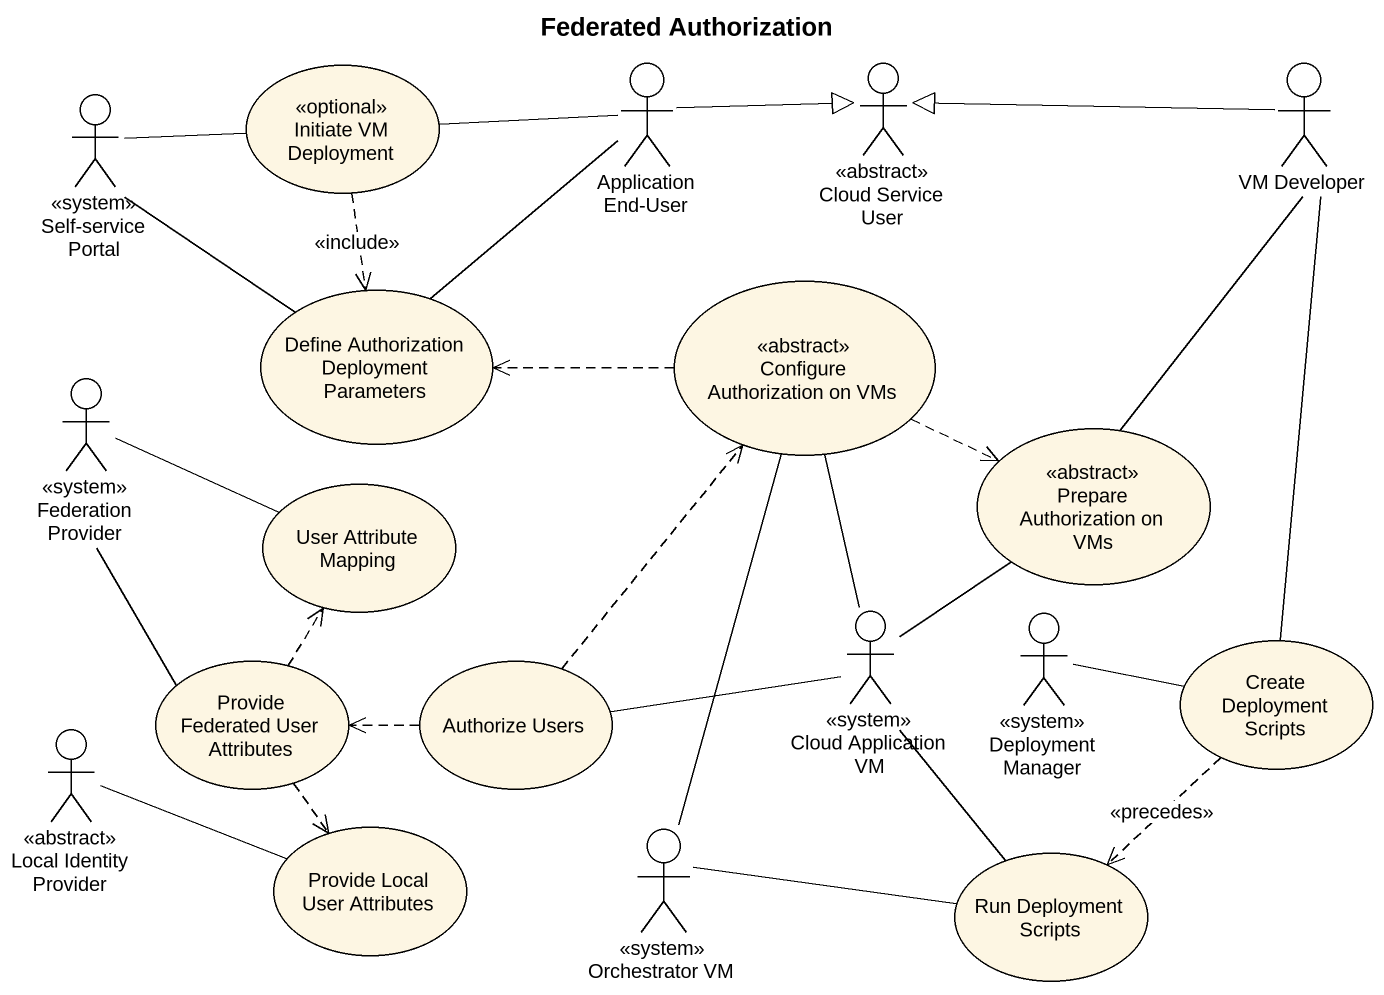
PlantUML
@startuml
title Federated Authorization
usecase "Initiate VM Deployment" as Initiate_VM_Deployment <<optional>>
actor "Application End-User" as Application_End_User
actor "Cloud Service User" as Cloud_Service_User <<abstract>>
actor "VM Developer" as VM_Developer
actor "Self-service Portal" as Self_service_Portal <<system>>
usecase "Define Authorization Deployment Parameters" as Define_Authorization
usecase "Configure Authorization on VMs" as Configure_Authorization_on <<abstract>>
actor "Federation Provider" as Federation_Provider <<system>>
usecase "User Attribute Mapping" as User_Attribute_Mapping
usecase "Prepare Authorization on VMs" as Prepare_Authorization_on_VMs <<abstract>>
actor "Cloud Application VM" as Cloud_Application_VM <<system>>
actor "Deployment Manager" as Deployment_Manager <<system>>
usecase "Create Deployment Scripts" as Create_Deployment_Scripts
actor "Local Identity Provider" as Local_Identity_Provider <<abstract>>
usecase "Provide Federated User Attributes" as Provide_Federated_User
usecase "Authorize Users" as Authorize_Users
usecase "Provide Local User Attributes" as Provide_Local_User
actor "Orchestrator VM" as Orchestrator_VM <<system>>
usecase "Run Deployment Scripts" as Run_Deployment_Scripts
Initiate_VM_Deployment ..> Define_Authorization : <<include>>
Application_End_User -left- Initiate_VM_Deployment
Application_End_User -right-|> Cloud_Service_User
Application_End_User -- Define_Authorization
VM_Developer -left-|> Cloud_Service_User
VM_Developer -- Prepare_Authorization_on_VMs
VM_Developer -- Create_Deployment_Scripts
Self_service_Portal -right- Initiate_VM_Deployment
Self_service_Portal -- Define_Authorization
Configure_Authorization_on .left.> Define_Authorization
Configure_Authorization_on .right.> Prepare_Authorization_on_VMs
Federation_Provider -right- User_Attribute_Mapping
Federation_Provider -- Provide_Federated_User
Cloud_Application_VM -up- Configure_Authorization_on
Cloud_Application_VM -up- Prepare_Authorization_on_VMs
Cloud_Application_VM -left- Authorize_Users
Cloud_Application_VM -- Run_Deployment_Scripts
Deployment_Manager -right- Create_Deployment_Scripts
Create_Deployment_Scripts ..> Run_Deployment_Scripts : <<precedes>>
Local_Identity_Provider -right- Provide_Local_User
Provide_Federated_User .up.> User_Attribute_Mapping
Provide_Federated_User ..> Provide_Local_User
Authorize_Users .up.> Configure_Authorization_on
Authorize_Users .left.> Provide_Federated_User
Orchestrator_VM -up- Configure_Authorization_on
Orchestrator_VM -right- Run_Deployment_Scripts
@enduml
